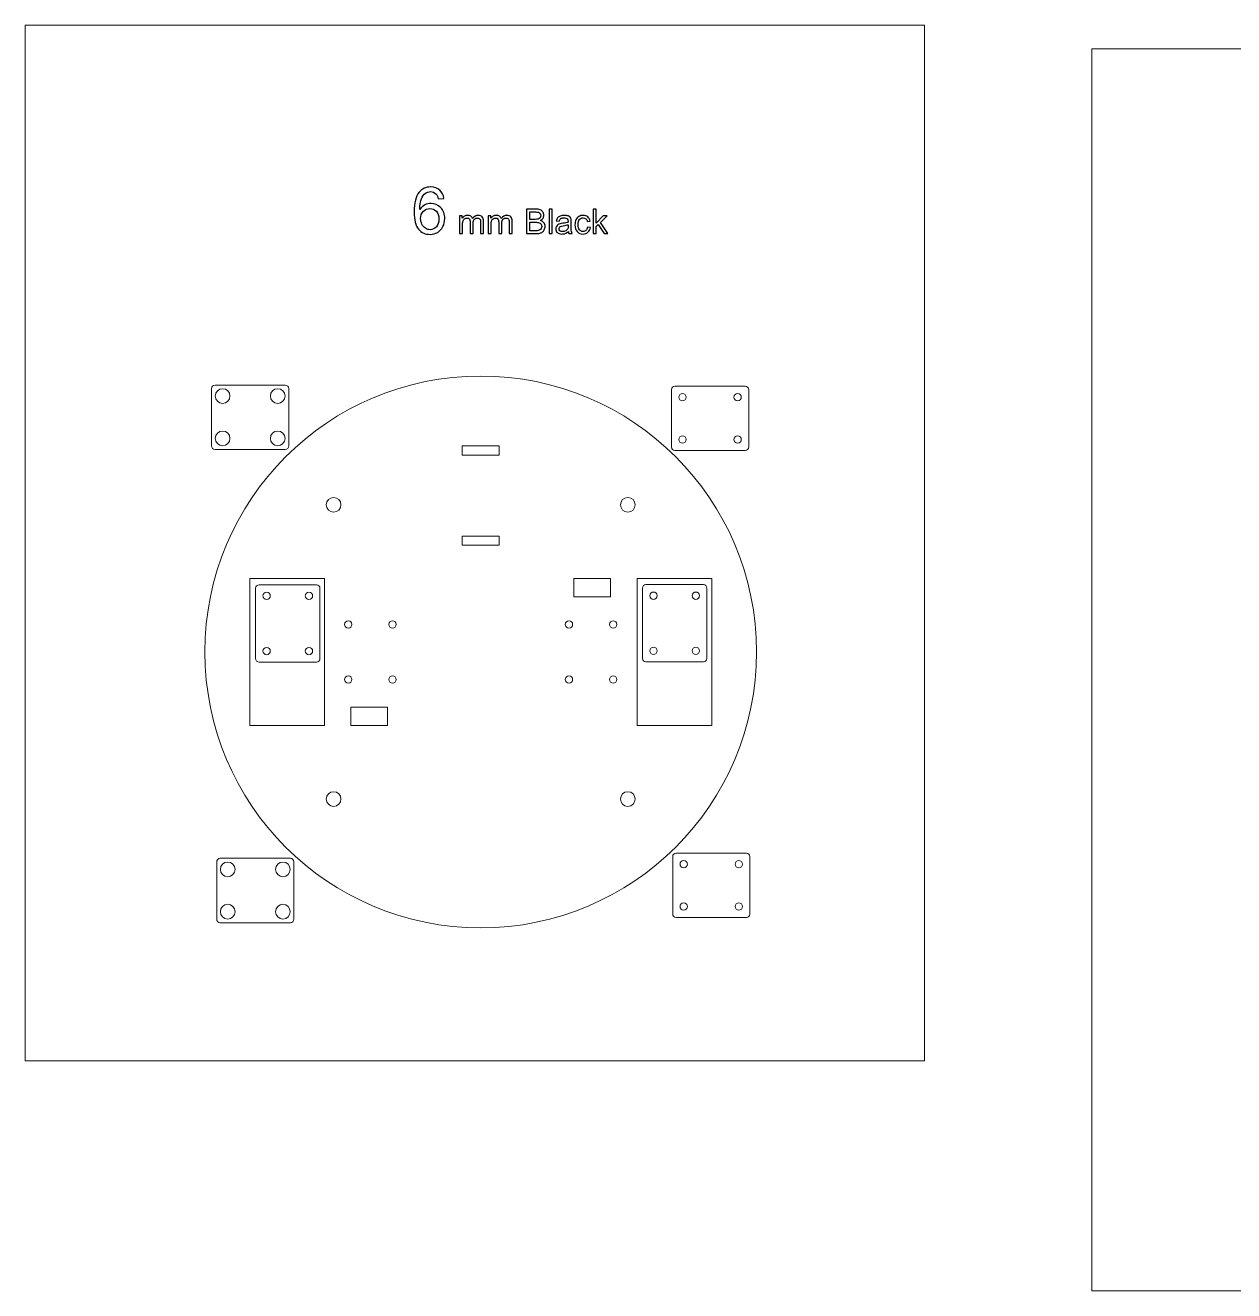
# Model space of a CAD drawing. Header units: inches. Extents: x 22.5 to 91.4, y -12.5 to 14.6.
# Drawn here: x 22.5 to 48.37, y -12.48 to 14.6 of the extents above; entities that cross this region are included whole.
import ezdxf

# ---------------------------------------------------------------- set-up
doc = ezdxf.new("R2010")
doc.units = ezdxf.units.IN
doc.header["$MEASUREMENT"] = 0
doc.layers.add('Layer 1', color=7, linetype='Continuous')

msp = doc.modelspace()

# ---------------------------------------------------------------- linework, layer by layer
at = {"layer": 'Layer 1', "color": 250, "lineweight": 18}
for points in [[(22.499, -7.562), (41.749, -7.562), (41.749, 14.604), (22.499, 14.604), (22.499, -7.562)], [(45.332, -12.479), (91.415, -12.479), (91.415, 14.104), (45.332, 14.104), (45.332, -12.479)]]:
    msp.add_lwpolyline(points, close=True, dxfattribs=at)
at = {"layer": 'Layer 1', "color": 250}
for points, knots in [([(31.46, 10.897), (31.46, 10.897), (31.339, 10.887), (31.339, 10.887), (31.339, 10.887), (31.328, 10.935), (31.313, 10.97), (31.293, 10.992), (31.293, 10.992), (31.26, 11.027), (31.219, 11.044), (31.171, 11.044), (31.171, 11.044), (31.132, 11.044), (31.098, 11.033), (31.068, 11.011), (31.068, 11.011), (31.03, 10.983), (31, 10.942), (30.978, 10.889), (30.978, 10.889), (30.956, 10.835), (30.944, 10.758), (30.943, 10.659), (30.943, 10.659), (30.972, 10.703), (31.008, 10.737), (31.051, 10.759), (31.051, 10.759), (31.093, 10.78), (31.138, 10.791), (31.184, 10.791), (31.184, 10.791), (31.266, 10.791), (31.335, 10.761), (31.392, 10.701), (31.392, 10.701), (31.45, 10.641), (31.478, 10.564), (31.478, 10.469), (31.478, 10.469), (31.478, 10.406), (31.465, 10.349), (31.438, 10.295), (31.438, 10.295), (31.411, 10.241), (31.374, 10.2), (31.327, 10.172), (31.327, 10.172), (31.28, 10.143), (31.227, 10.129), (31.167, 10.129), (31.167, 10.129), (31.065, 10.129), (30.982, 10.166), (30.918, 10.241), (30.918, 10.241), (30.854, 10.316), (30.822, 10.44), (30.822, 10.611), (30.822, 10.611), (30.822, 10.803), (30.857, 10.943), (30.928, 11.03), (30.928, 11.03), (30.99, 11.106), (31.073, 11.144), (31.178, 11.144), (31.178, 11.144), (31.256, 11.144), (31.321, 11.122), (31.371, 11.078), (31.371, 11.078), (31.421, 11.035), (31.45, 10.974), (31.46, 10.897)], [0, 0, 0, 0, 0.05, 0.05, 0.05, 0.05, 0.1, 0.1, 0.1, 0.1, 0.15, 0.15, 0.15, 0.15, 0.2, 0.2, 0.2, 0.2, 0.25, 0.25, 0.25, 0.25, 0.3, 0.3, 0.3, 0.3, 0.35, 0.35, 0.35, 0.35, 0.4, 0.4, 0.4, 0.4, 0.45, 0.45, 0.45, 0.45, 0.5, 0.5, 0.5, 0.5, 0.55, 0.55, 0.55, 0.55, 0.6, 0.6, 0.6, 0.6, 0.65, 0.65, 0.65, 0.65, 0.7, 0.7, 0.7, 0.7, 0.75, 0.75, 0.75, 0.75, 0.8, 0.8, 0.8, 0.8, 0.85, 0.85, 0.85, 0.85, 0.9, 0.9, 0.9, 0.9, 1, 1, 1, 1]), ([(30.962, 10.468), (30.962, 10.426), (30.971, 10.386), (30.989, 10.347), (30.989, 10.347), (31.007, 10.309), (31.032, 10.28), (31.064, 10.26), (31.064, 10.26), (31.096, 10.24), (31.13, 10.229), (31.165, 10.229), (31.165, 10.229), (31.216, 10.229), (31.261, 10.25), (31.298, 10.292), (31.298, 10.292), (31.335, 10.334), (31.353, 10.39), (31.353, 10.461), (31.353, 10.461), (31.353, 10.53), (31.335, 10.584), (31.298, 10.624), (31.298, 10.624), (31.262, 10.663), (31.216, 10.683), (31.16, 10.683), (31.16, 10.683), (31.105, 10.683), (31.058, 10.663), (31.02, 10.624), (31.02, 10.624), (30.981, 10.584), (30.962, 10.532), (30.962, 10.468)], [0, 0, 0, 0, 0.1, 0.1, 0.1, 0.1, 0.2, 0.2, 0.2, 0.2, 0.3, 0.3, 0.3, 0.3, 0.4, 0.4, 0.4, 0.4, 0.5, 0.5, 0.5, 0.5, 0.6, 0.6, 0.6, 0.6, 0.7, 0.7, 0.7, 0.7, 0.8, 0.8, 0.8, 0.8, 1, 1, 1, 1]), ([(33.229, 10.146), (33.229, 10.146), (33.229, 10.672), (33.229, 10.672), (33.229, 10.672), (33.229, 10.672), (33.426, 10.672), (33.426, 10.672), (33.426, 10.672), (33.466, 10.672), (33.498, 10.667), (33.523, 10.656), (33.523, 10.656), (33.547, 10.646), (33.566, 10.629), (33.58, 10.607), (33.58, 10.607), (33.593, 10.585), (33.6, 10.562), (33.6, 10.538), (33.6, 10.538), (33.6, 10.515), (33.594, 10.494), (33.582, 10.474), (33.582, 10.474), (33.57, 10.454), (33.551, 10.438), (33.527, 10.426), (33.527, 10.426), (33.559, 10.417), (33.583, 10.401), (33.6, 10.378), (33.6, 10.378), (33.617, 10.356), (33.626, 10.329), (33.626, 10.299), (33.626, 10.299), (33.626, 10.274), (33.621, 10.251), (33.61, 10.23), (33.61, 10.23), (33.6, 10.209), (33.587, 10.192), (33.572, 10.181), (33.572, 10.181), (33.556, 10.169), (33.537, 10.161), (33.514, 10.155), (33.514, 10.155), (33.491, 10.149), (33.463, 10.146), (33.429, 10.146), (33.429, 10.146), (33.429, 10.146), (33.229, 10.146), (33.229, 10.146)], [0, 0, 0, 0, 0.066667, 0.066667, 0.066667, 0.066667, 0.133333, 0.133333, 0.133333, 0.133333, 0.2, 0.2, 0.2, 0.2, 0.266667, 0.266667, 0.266667, 0.266667, 0.333333, 0.333333, 0.333333, 0.333333, 0.4, 0.4, 0.4, 0.4, 0.466667, 0.466667, 0.466667, 0.466667, 0.533333, 0.533333, 0.533333, 0.533333, 0.6, 0.6, 0.6, 0.6, 0.666667, 0.666667, 0.666667, 0.666667, 0.733333, 0.733333, 0.733333, 0.733333, 0.8, 0.8, 0.8, 0.8, 0.866667, 0.866667, 0.866667, 0.866667, 1, 1, 1, 1]), ([(33.298, 10.451), (33.298, 10.451), (33.412, 10.451), (33.412, 10.451), (33.412, 10.451), (33.443, 10.451), (33.465, 10.453), (33.478, 10.457), (33.478, 10.457), (33.496, 10.462), (33.509, 10.471), (33.518, 10.483), (33.518, 10.483), (33.527, 10.496), (33.532, 10.511), (33.532, 10.529), (33.532, 10.529), (33.532, 10.547), (33.528, 10.562), (33.519, 10.575), (33.519, 10.575), (33.511, 10.589), (33.499, 10.598), (33.483, 10.603), (33.483, 10.603), (33.468, 10.608), (33.441, 10.61), (33.403, 10.61), (33.403, 10.61), (33.403, 10.61), (33.298, 10.61), (33.298, 10.61), (33.298, 10.61), (33.298, 10.61), (33.298, 10.451), (33.298, 10.451)], [0, 0, 0, 0, 0.1, 0.1, 0.1, 0.1, 0.2, 0.2, 0.2, 0.2, 0.3, 0.3, 0.3, 0.3, 0.4, 0.4, 0.4, 0.4, 0.5, 0.5, 0.5, 0.5, 0.6, 0.6, 0.6, 0.6, 0.7, 0.7, 0.7, 0.7, 0.8, 0.8, 0.8, 0.8, 1, 1, 1, 1]), ([(33.712, 10.146), (33.712, 10.146), (33.712, 10.672), (33.712, 10.672), (33.712, 10.672), (33.712, 10.672), (33.777, 10.672), (33.777, 10.672), (33.777, 10.672), (33.777, 10.672), (33.777, 10.146), (33.777, 10.146), (33.777, 10.146), (33.777, 10.146), (33.712, 10.146), (33.712, 10.146)], [0, 0, 0, 0, 0.2, 0.2, 0.2, 0.2, 0.4, 0.4, 0.4, 0.4, 0.6, 0.6, 0.6, 0.6, 1, 1, 1, 1]), ([(34.653, 10.146), (34.653, 10.146), (34.653, 10.672), (34.653, 10.672), (34.653, 10.672), (34.653, 10.672), (34.718, 10.672), (34.718, 10.672), (34.718, 10.672), (34.718, 10.672), (34.718, 10.372), (34.718, 10.372), (34.718, 10.372), (34.718, 10.372), (34.871, 10.527), (34.871, 10.527), (34.871, 10.527), (34.871, 10.527), (34.954, 10.527), (34.954, 10.527), (34.954, 10.527), (34.954, 10.527), (34.809, 10.386), (34.809, 10.386), (34.809, 10.386), (34.809, 10.386), (34.969, 10.146), (34.969, 10.146), (34.969, 10.146), (34.969, 10.146), (34.889, 10.146), (34.889, 10.146), (34.889, 10.146), (34.889, 10.146), (34.764, 10.341), (34.764, 10.341), (34.764, 10.341), (34.764, 10.341), (34.718, 10.297), (34.718, 10.297), (34.718, 10.297), (34.718, 10.297), (34.718, 10.146), (34.718, 10.146), (34.718, 10.146), (34.718, 10.146), (34.653, 10.146), (34.653, 10.146)], [0, 0, 0, 0, 0.076923, 0.076923, 0.076923, 0.076923, 0.153846, 0.153846, 0.153846, 0.153846, 0.230769, 0.230769, 0.230769, 0.230769, 0.307692, 0.307692, 0.307692, 0.307692, 0.384615, 0.384615, 0.384615, 0.384615, 0.461538, 0.461538, 0.461538, 0.461538, 0.538462, 0.538462, 0.538462, 0.538462, 0.615385, 0.615385, 0.615385, 0.615385, 0.692308, 0.692308, 0.692308, 0.692308, 0.769231, 0.769231, 0.769231, 0.769231, 0.846154, 0.846154, 0.846154, 0.846154, 1, 1, 1, 1]), ([(31.795, 10.146), (31.795, 10.146), (31.795, 10.527), (31.795, 10.527), (31.795, 10.527), (31.795, 10.527), (31.852, 10.527), (31.852, 10.527), (31.852, 10.527), (31.852, 10.527), (31.852, 10.474), (31.852, 10.474), (31.852, 10.474), (31.864, 10.492), (31.88, 10.507), (31.9, 10.519), (31.9, 10.519), (31.92, 10.53), (31.943, 10.536), (31.968, 10.536), (31.968, 10.536), (31.996, 10.536), (32.019, 10.53), (32.037, 10.518), (32.037, 10.518), (32.055, 10.506), (32.068, 10.49), (32.075, 10.469), (32.075, 10.469), (32.106, 10.514), (32.145, 10.536), (32.193, 10.536), (32.193, 10.536), (32.231, 10.536), (32.26, 10.525), (32.28, 10.504), (32.28, 10.504), (32.301, 10.483), (32.311, 10.451), (32.311, 10.408), (32.311, 10.408), (32.311, 10.408), (32.311, 10.146), (32.311, 10.146), (32.311, 10.146), (32.311, 10.146), (32.247, 10.146), (32.247, 10.146), (32.247, 10.146), (32.247, 10.146), (32.247, 10.386), (32.247, 10.386), (32.247, 10.386), (32.247, 10.412), (32.245, 10.431), (32.24, 10.442), (32.24, 10.442), (32.236, 10.453), (32.229, 10.462), (32.218, 10.469), (32.218, 10.469), (32.207, 10.476), (32.194, 10.48), (32.179, 10.48), (32.179, 10.48), (32.152, 10.48), (32.13, 10.471), (32.112, 10.453), (32.112, 10.453), (32.094, 10.435), (32.086, 10.407), (32.086, 10.367), (32.086, 10.367), (32.086, 10.367), (32.086, 10.146), (32.086, 10.146), (32.086, 10.146), (32.086, 10.146), (32.021, 10.146), (32.021, 10.146), (32.021, 10.146), (32.021, 10.146), (32.021, 10.394), (32.021, 10.394), (32.021, 10.394), (32.021, 10.422), (32.016, 10.444), (32.005, 10.458), (32.005, 10.458), (31.995, 10.473), (31.977, 10.48), (31.953, 10.48), (31.953, 10.48), (31.935, 10.48), (31.919, 10.475), (31.903, 10.465), (31.903, 10.465), (31.888, 10.456), (31.876, 10.442), (31.87, 10.423), (31.87, 10.423), (31.863, 10.405), (31.859, 10.378), (31.859, 10.344), (31.859, 10.344), (31.859, 10.344), (31.859, 10.146), (31.859, 10.146), (31.859, 10.146), (31.859, 10.146), (31.795, 10.146), (31.795, 10.146)], [0, 0, 0, 0, 0.034483, 0.034483, 0.034483, 0.034483, 0.068966, 0.068966, 0.068966, 0.068966, 0.103448, 0.103448, 0.103448, 0.103448, 0.137931, 0.137931, 0.137931, 0.137931, 0.172414, 0.172414, 0.172414, 0.172414, 0.206897, 0.206897, 0.206897, 0.206897, 0.241379, 0.241379, 0.241379, 0.241379, 0.275862, 0.275862, 0.275862, 0.275862, 0.310345, 0.310345, 0.310345, 0.310345, 0.344828, 0.344828, 0.344828, 0.344828, 0.37931, 0.37931, 0.37931, 0.37931, 0.413793, 0.413793, 0.413793, 0.413793, 0.448276, 0.448276, 0.448276, 0.448276, 0.482759, 0.482759, 0.482759, 0.482759, 0.517241, 0.517241, 0.517241, 0.517241, 0.551724, 0.551724, 0.551724, 0.551724, 0.586207, 0.586207, 0.586207, 0.586207, 0.62069, 0.62069, 0.62069, 0.62069, 0.655172, 0.655172, 0.655172, 0.655172, 0.689655, 0.689655, 0.689655, 0.689655, 0.724138, 0.724138, 0.724138, 0.724138, 0.758621, 0.758621, 0.758621, 0.758621, 0.793103, 0.793103, 0.793103, 0.793103, 0.827586, 0.827586, 0.827586, 0.827586, 0.862069, 0.862069, 0.862069, 0.862069, 0.896552, 0.896552, 0.896552, 0.896552, 0.931034, 0.931034, 0.931034, 0.931034, 1, 1, 1, 1]), ([(32.407, 10.146), (32.407, 10.146), (32.407, 10.527), (32.407, 10.527), (32.407, 10.527), (32.407, 10.527), (32.465, 10.527), (32.465, 10.527), (32.465, 10.527), (32.465, 10.527), (32.465, 10.474), (32.465, 10.474), (32.465, 10.474), (32.477, 10.492), (32.492, 10.507), (32.512, 10.519), (32.512, 10.519), (32.532, 10.53), (32.555, 10.536), (32.58, 10.536), (32.58, 10.536), (32.608, 10.536), (32.631, 10.53), (32.649, 10.518), (32.649, 10.518), (32.668, 10.506), (32.68, 10.49), (32.688, 10.469), (32.688, 10.469), (32.718, 10.514), (32.757, 10.536), (32.805, 10.536), (32.805, 10.536), (32.843, 10.536), (32.872, 10.525), (32.893, 10.504), (32.893, 10.504), (32.913, 10.483), (32.923, 10.451), (32.923, 10.408), (32.923, 10.408), (32.923, 10.408), (32.923, 10.146), (32.923, 10.146), (32.923, 10.146), (32.923, 10.146), (32.859, 10.146), (32.859, 10.146), (32.859, 10.146), (32.859, 10.146), (32.859, 10.386), (32.859, 10.386), (32.859, 10.386), (32.859, 10.412), (32.857, 10.431), (32.853, 10.442), (32.853, 10.442), (32.848, 10.453), (32.841, 10.462), (32.83, 10.469), (32.83, 10.469), (32.819, 10.476), (32.806, 10.48), (32.791, 10.48), (32.791, 10.48), (32.764, 10.48), (32.742, 10.471), (32.724, 10.453), (32.724, 10.453), (32.707, 10.435), (32.698, 10.407), (32.698, 10.367), (32.698, 10.367), (32.698, 10.367), (32.698, 10.146), (32.698, 10.146), (32.698, 10.146), (32.698, 10.146), (32.633, 10.146), (32.633, 10.146), (32.633, 10.146), (32.633, 10.146), (32.633, 10.394), (32.633, 10.394), (32.633, 10.394), (32.633, 10.422), (32.628, 10.444), (32.617, 10.458), (32.617, 10.458), (32.607, 10.473), (32.59, 10.48), (32.566, 10.48), (32.566, 10.48), (32.548, 10.48), (32.531, 10.475), (32.515, 10.465), (32.515, 10.465), (32.5, 10.456), (32.489, 10.442), (32.482, 10.423), (32.482, 10.423), (32.475, 10.405), (32.471, 10.378), (32.471, 10.344), (32.471, 10.344), (32.471, 10.344), (32.471, 10.146), (32.471, 10.146), (32.471, 10.146), (32.471, 10.146), (32.407, 10.146), (32.407, 10.146)], [0, 0, 0, 0, 0.034483, 0.034483, 0.034483, 0.034483, 0.068966, 0.068966, 0.068966, 0.068966, 0.103448, 0.103448, 0.103448, 0.103448, 0.137931, 0.137931, 0.137931, 0.137931, 0.172414, 0.172414, 0.172414, 0.172414, 0.206897, 0.206897, 0.206897, 0.206897, 0.241379, 0.241379, 0.241379, 0.241379, 0.275862, 0.275862, 0.275862, 0.275862, 0.310345, 0.310345, 0.310345, 0.310345, 0.344828, 0.344828, 0.344828, 0.344828, 0.37931, 0.37931, 0.37931, 0.37931, 0.413793, 0.413793, 0.413793, 0.413793, 0.448276, 0.448276, 0.448276, 0.448276, 0.482759, 0.482759, 0.482759, 0.482759, 0.517241, 0.517241, 0.517241, 0.517241, 0.551724, 0.551724, 0.551724, 0.551724, 0.586207, 0.586207, 0.586207, 0.586207, 0.62069, 0.62069, 0.62069, 0.62069, 0.655172, 0.655172, 0.655172, 0.655172, 0.689655, 0.689655, 0.689655, 0.689655, 0.724138, 0.724138, 0.724138, 0.724138, 0.758621, 0.758621, 0.758621, 0.758621, 0.793103, 0.793103, 0.793103, 0.793103, 0.827586, 0.827586, 0.827586, 0.827586, 0.862069, 0.862069, 0.862069, 0.862069, 0.896552, 0.896552, 0.896552, 0.896552, 0.931034, 0.931034, 0.931034, 0.931034, 1, 1, 1, 1]), ([(33.298, 10.208), (33.298, 10.208), (33.429, 10.208), (33.429, 10.208), (33.429, 10.208), (33.452, 10.208), (33.468, 10.209), (33.477, 10.211), (33.477, 10.211), (33.493, 10.214), (33.506, 10.218), (33.517, 10.225), (33.517, 10.225), (33.528, 10.232), (33.536, 10.241), (33.543, 10.254), (33.543, 10.254), (33.55, 10.267), (33.554, 10.282), (33.554, 10.299), (33.554, 10.299), (33.554, 10.318), (33.549, 10.335), (33.539, 10.35), (33.539, 10.35), (33.529, 10.364), (33.515, 10.374), (33.497, 10.38), (33.497, 10.38), (33.479, 10.386), (33.453, 10.389), (33.42, 10.389), (33.42, 10.389), (33.42, 10.389), (33.298, 10.389), (33.298, 10.389), (33.298, 10.389), (33.298, 10.389), (33.298, 10.208), (33.298, 10.208)], [0, 0, 0, 0, 0.090909, 0.090909, 0.090909, 0.090909, 0.181818, 0.181818, 0.181818, 0.181818, 0.272727, 0.272727, 0.272727, 0.272727, 0.363636, 0.363636, 0.363636, 0.363636, 0.454545, 0.454545, 0.454545, 0.454545, 0.545455, 0.545455, 0.545455, 0.545455, 0.636364, 0.636364, 0.636364, 0.636364, 0.727273, 0.727273, 0.727273, 0.727273, 0.818182, 0.818182, 0.818182, 0.818182, 1, 1, 1, 1]), ([(34.125, 10.193), (34.101, 10.173), (34.078, 10.158), (34.056, 10.15), (34.056, 10.15), (34.034, 10.142), (34.01, 10.137), (33.985, 10.137), (33.985, 10.137), (33.943, 10.137), (33.911, 10.148), (33.889, 10.168), (33.889, 10.168), (33.866, 10.189), (33.855, 10.215), (33.855, 10.246), (33.855, 10.246), (33.855, 10.265), (33.859, 10.282), (33.868, 10.298), (33.868, 10.298), (33.876, 10.313), (33.887, 10.325), (33.901, 10.335), (33.901, 10.335), (33.915, 10.344), (33.93, 10.351), (33.947, 10.356), (33.947, 10.356), (33.96, 10.359), (33.979, 10.363), (34.005, 10.366), (34.005, 10.366), (34.057, 10.372), (34.095, 10.379), (34.12, 10.388), (34.12, 10.388), (34.12, 10.397), (34.12, 10.402), (34.12, 10.405), (34.12, 10.405), (34.12, 10.431), (34.114, 10.45), (34.102, 10.46), (34.102, 10.46), (34.086, 10.475), (34.061, 10.482), (34.029, 10.482), (34.029, 10.482), (33.998, 10.482), (33.976, 10.477), (33.961, 10.466), (33.961, 10.466), (33.947, 10.456), (33.936, 10.437), (33.929, 10.41), (33.929, 10.41), (33.929, 10.41), (33.866, 10.418), (33.866, 10.418), (33.866, 10.418), (33.872, 10.445), (33.881, 10.467), (33.894, 10.484), (33.894, 10.484), (33.907, 10.501), (33.927, 10.513), (33.951, 10.522), (33.951, 10.522), (33.976, 10.531), (34.005, 10.536), (34.038, 10.536), (34.038, 10.536), (34.07, 10.536), (34.097, 10.532), (34.117, 10.524), (34.117, 10.524), (34.137, 10.517), (34.152, 10.507), (34.162, 10.495), (34.162, 10.495), (34.172, 10.484), (34.178, 10.469), (34.182, 10.451), (34.182, 10.451), (34.184, 10.44), (34.185, 10.421), (34.185, 10.392), (34.185, 10.392), (34.185, 10.392), (34.185, 10.306), (34.185, 10.306), (34.185, 10.306), (34.185, 10.246), (34.187, 10.208), (34.19, 10.192), (34.19, 10.192), (34.192, 10.176), (34.198, 10.161), (34.206, 10.146), (34.206, 10.146), (34.206, 10.146), (34.138, 10.146), (34.138, 10.146), (34.138, 10.146), (34.132, 10.159), (34.127, 10.175), (34.125, 10.193)], [0, 0, 0, 0, 0.035714, 0.035714, 0.035714, 0.035714, 0.071429, 0.071429, 0.071429, 0.071429, 0.107143, 0.107143, 0.107143, 0.107143, 0.142857, 0.142857, 0.142857, 0.142857, 0.178571, 0.178571, 0.178571, 0.178571, 0.214286, 0.214286, 0.214286, 0.214286, 0.25, 0.25, 0.25, 0.25, 0.285714, 0.285714, 0.285714, 0.285714, 0.321429, 0.321429, 0.321429, 0.321429, 0.357143, 0.357143, 0.357143, 0.357143, 0.392857, 0.392857, 0.392857, 0.392857, 0.428571, 0.428571, 0.428571, 0.428571, 0.464286, 0.464286, 0.464286, 0.464286, 0.5, 0.5, 0.5, 0.5, 0.535714, 0.535714, 0.535714, 0.535714, 0.571429, 0.571429, 0.571429, 0.571429, 0.607143, 0.607143, 0.607143, 0.607143, 0.642857, 0.642857, 0.642857, 0.642857, 0.678571, 0.678571, 0.678571, 0.678571, 0.714286, 0.714286, 0.714286, 0.714286, 0.75, 0.75, 0.75, 0.75, 0.785714, 0.785714, 0.785714, 0.785714, 0.821429, 0.821429, 0.821429, 0.821429, 0.857143, 0.857143, 0.857143, 0.857143, 0.892857, 0.892857, 0.892857, 0.892857, 0.928571, 0.928571, 0.928571, 0.928571, 1, 1, 1, 1]), ([(34.12, 10.337), (34.097, 10.328), (34.061, 10.32), (34.015, 10.313), (34.015, 10.313), (33.988, 10.309), (33.969, 10.305), (33.958, 10.3), (33.958, 10.3), (33.947, 10.295), (33.939, 10.288), (33.933, 10.279), (33.933, 10.279), (33.927, 10.27), (33.924, 10.26), (33.924, 10.248), (33.924, 10.248), (33.924, 10.231), (33.93, 10.217), (33.943, 10.205), (33.943, 10.205), (33.956, 10.194), (33.975, 10.188), (34.001, 10.188), (34.001, 10.188), (34.025, 10.188), (34.048, 10.193), (34.067, 10.204), (34.067, 10.204), (34.086, 10.215), (34.101, 10.23), (34.11, 10.249), (34.11, 10.249), (34.117, 10.264), (34.12, 10.285), (34.12, 10.314), (34.12, 10.314), (34.12, 10.314), (34.12, 10.337), (34.12, 10.337)], [0, 0, 0, 0, 0.090909, 0.090909, 0.090909, 0.090909, 0.181818, 0.181818, 0.181818, 0.181818, 0.272727, 0.272727, 0.272727, 0.272727, 0.363636, 0.363636, 0.363636, 0.363636, 0.454545, 0.454545, 0.454545, 0.454545, 0.545455, 0.545455, 0.545455, 0.545455, 0.636364, 0.636364, 0.636364, 0.636364, 0.727273, 0.727273, 0.727273, 0.727273, 0.818182, 0.818182, 0.818182, 0.818182, 1, 1, 1, 1]), ([(34.534, 10.286), (34.534, 10.286), (34.598, 10.277), (34.598, 10.277), (34.598, 10.277), (34.591, 10.234), (34.573, 10.199), (34.544, 10.175), (34.544, 10.175), (34.516, 10.15), (34.481, 10.137), (34.439, 10.137), (34.439, 10.137), (34.387, 10.137), (34.345, 10.154), (34.313, 10.189), (34.313, 10.189), (34.282, 10.223), (34.266, 10.271), (34.266, 10.335), (34.266, 10.335), (34.266, 10.376), (34.273, 10.412), (34.286, 10.443), (34.286, 10.443), (34.3, 10.474), (34.321, 10.497), (34.349, 10.513), (34.349, 10.513), (34.376, 10.528), (34.407, 10.536), (34.439, 10.536), (34.439, 10.536), (34.481, 10.536), (34.515, 10.525), (34.541, 10.504), (34.541, 10.504), (34.567, 10.483), (34.584, 10.454), (34.592, 10.415), (34.592, 10.415), (34.592, 10.415), (34.529, 10.405), (34.529, 10.405), (34.529, 10.405), (34.523, 10.431), (34.512, 10.45), (34.497, 10.463), (34.497, 10.463), (34.482, 10.476), (34.464, 10.483), (34.442, 10.483), (34.442, 10.483), (34.409, 10.483), (34.383, 10.471), (34.363, 10.448), (34.363, 10.448), (34.342, 10.424), (34.332, 10.387), (34.332, 10.337), (34.332, 10.337), (34.332, 10.286), (34.342, 10.249), (34.362, 10.225), (34.362, 10.225), (34.381, 10.202), (34.407, 10.19), (34.438, 10.19), (34.438, 10.19), (34.464, 10.19), (34.485, 10.198), (34.502, 10.214), (34.502, 10.214), (34.519, 10.229), (34.53, 10.253), (34.534, 10.286)], [0, 0, 0, 0, 0.05, 0.05, 0.05, 0.05, 0.1, 0.1, 0.1, 0.1, 0.15, 0.15, 0.15, 0.15, 0.2, 0.2, 0.2, 0.2, 0.25, 0.25, 0.25, 0.25, 0.3, 0.3, 0.3, 0.3, 0.35, 0.35, 0.35, 0.35, 0.4, 0.4, 0.4, 0.4, 0.45, 0.45, 0.45, 0.45, 0.5, 0.5, 0.5, 0.5, 0.55, 0.55, 0.55, 0.55, 0.6, 0.6, 0.6, 0.6, 0.65, 0.65, 0.65, 0.65, 0.7, 0.7, 0.7, 0.7, 0.75, 0.75, 0.75, 0.75, 0.8, 0.8, 0.8, 0.8, 0.85, 0.85, 0.85, 0.85, 0.9, 0.9, 0.9, 0.9, 1, 1, 1, 1])]:
    msp.add_open_spline(points, degree=3, knots=knots, dxfattribs=at)
at = {"layer": 'Layer 1', "lineweight": 9}
for points in [[(32.248, 7.098), (35.509, 7.098), (38.153, 4.454), (38.153, 1.192), (38.153, 1.192), (38.153, -2.069), (35.509, -4.713), (32.248, -4.713), (32.248, -4.713), (28.986, -4.713), (26.342, -2.069), (26.342, 1.192), (26.342, 1.192), (26.342, 4.454), (28.986, 7.098), (32.248, 7.098)], [(29.098, 4.184), (29.011, 4.184), (28.941, 4.255), (28.941, 4.342), (28.941, 4.342), (28.941, 4.429), (29.011, 4.499), (29.098, 4.499), (29.098, 4.499), (29.185, 4.499), (29.256, 4.429), (29.256, 4.342), (29.256, 4.342), (29.256, 4.255), (29.185, 4.184), (29.098, 4.184)], [(35.398, 4.184), (35.311, 4.184), (35.24, 4.255), (35.24, 4.342), (35.24, 4.342), (35.24, 4.429), (35.311, 4.499), (35.398, 4.499), (35.398, 4.499), (35.485, 4.499), (35.555, 4.429), (35.555, 4.342), (35.555, 4.342), (35.555, 4.255), (35.485, 4.184), (35.398, 4.184)], [(27.302, 2.767), (27.302, 2.767), (28.902, 2.767), (28.902, 2.767), (28.902, 2.767), (28.902, 2.767), (28.902, -0.382), (28.902, -0.382), (28.902, -0.382), (28.902, -0.382), (27.302, -0.382), (27.302, -0.382), (27.302, -0.382), (27.302, -0.382), (27.302, 2.767), (27.302, 2.767)], [(35.028, 2.767), (35.028, 2.767), (35.028, 2.373), (35.028, 2.373), (35.028, 2.373), (35.028, 2.373), (34.241, 2.373), (34.241, 2.373), (34.241, 2.373), (34.241, 2.373), (34.241, 2.767), (34.241, 2.767), (34.241, 2.767), (34.241, 2.767), (35.028, 2.767), (35.028, 2.767)], [(35.594, 2.767), (35.594, 2.767), (37.194, 2.767), (37.194, 2.767), (37.194, 2.767), (37.194, 2.767), (37.194, -0.382), (37.194, -0.382), (37.194, -0.382), (37.194, -0.382), (35.594, -0.382), (35.594, -0.382), (35.594, -0.382), (35.594, -0.382), (35.594, 2.767), (35.594, 2.767)], [(29.413, 1.86), (29.456, 1.86), (29.491, 1.825), (29.491, 1.781), (29.491, 1.781), (29.491, 1.738), (29.456, 1.703), (29.413, 1.703), (29.413, 1.703), (29.369, 1.703), (29.334, 1.738), (29.334, 1.781), (29.334, 1.781), (29.334, 1.825), (29.369, 1.86), (29.413, 1.86)], [(30.359, 1.86), (30.402, 1.86), (30.438, 1.825), (30.438, 1.781), (30.438, 1.781), (30.438, 1.738), (30.402, 1.703), (30.359, 1.703), (30.359, 1.703), (30.315, 1.703), (30.28, 1.738), (30.28, 1.781), (30.28, 1.781), (30.28, 1.825), (30.315, 1.86), (30.359, 1.86)], [(34.137, 1.86), (34.094, 1.86), (34.058, 1.825), (34.058, 1.781), (34.058, 1.781), (34.058, 1.738), (34.094, 1.703), (34.137, 1.703), (34.137, 1.703), (34.181, 1.703), (34.216, 1.738), (34.216, 1.781), (34.216, 1.781), (34.216, 1.825), (34.181, 1.86), (34.137, 1.86)], [(35.083, 1.86), (35.04, 1.86), (35.004, 1.825), (35.004, 1.781), (35.004, 1.781), (35.004, 1.738), (35.04, 1.703), (35.083, 1.703), (35.083, 1.703), (35.127, 1.703), (35.162, 1.738), (35.162, 1.781), (35.162, 1.781), (35.162, 1.825), (35.127, 1.86), (35.083, 1.86)], [(29.413, 0.682), (29.456, 0.682), (29.491, 0.647), (29.491, 0.603), (29.491, 0.603), (29.491, 0.56), (29.456, 0.525), (29.413, 0.525), (29.413, 0.525), (29.369, 0.525), (29.334, 0.56), (29.334, 0.603), (29.334, 0.603), (29.334, 0.647), (29.369, 0.682), (29.413, 0.682)], [(30.359, 0.682), (30.402, 0.682), (30.438, 0.647), (30.438, 0.603), (30.438, 0.603), (30.438, 0.56), (30.402, 0.525), (30.359, 0.525), (30.359, 0.525), (30.315, 0.525), (30.28, 0.56), (30.28, 0.603), (30.28, 0.603), (30.28, 0.647), (30.315, 0.682), (30.359, 0.682)], [(34.137, 0.682), (34.094, 0.682), (34.058, 0.647), (34.058, 0.603), (34.058, 0.603), (34.058, 0.56), (34.094, 0.525), (34.137, 0.525), (34.137, 0.525), (34.181, 0.525), (34.216, 0.56), (34.216, 0.603), (34.216, 0.603), (34.216, 0.647), (34.181, 0.682), (34.137, 0.682)], [(35.083, 0.682), (35.04, 0.682), (35.004, 0.647), (35.004, 0.603), (35.004, 0.603), (35.004, 0.56), (35.04, 0.525), (35.083, 0.525), (35.083, 0.525), (35.127, 0.525), (35.162, 0.56), (35.162, 0.603), (35.162, 0.603), (35.162, 0.647), (35.127, 0.682), (35.083, 0.682)], [(29.468, -0.382), (29.468, -0.382), (29.468, 0.011), (29.468, 0.011), (29.468, 0.011), (29.468, 0.011), (30.255, 0.011), (30.255, 0.011), (30.255, 0.011), (30.255, 0.011), (30.255, -0.382), (30.255, -0.382), (30.255, -0.382), (30.255, -0.382), (29.468, -0.382), (29.468, -0.382)], [(29.098, -2.115), (29.011, -2.115), (28.941, -2.044), (28.941, -1.957), (28.941, -1.957), (28.941, -1.87), (29.011, -1.8), (29.098, -1.8), (29.098, -1.8), (29.185, -1.8), (29.256, -1.87), (29.256, -1.957), (29.256, -1.957), (29.256, -2.044), (29.185, -2.115), (29.098, -2.115)], [(35.398, -2.115), (35.311, -2.115), (35.24, -2.044), (35.24, -1.957), (35.24, -1.957), (35.24, -1.87), (35.311, -1.8), (35.398, -1.8), (35.398, -1.8), (35.485, -1.8), (35.555, -1.87), (35.555, -1.957), (35.555, -1.957), (35.555, -2.044), (35.485, -2.115), (35.398, -2.115)]]:
    msp.add_open_spline(points, degree=3, knots=[0, 0, 0, 0, 0.2, 0.2, 0.2, 0.2, 0.4, 0.4, 0.4, 0.4, 0.6, 0.6, 0.6, 0.6, 1, 1, 1, 1], dxfattribs=at)
at = {"layer": 'Layer 1', "color": 250, "lineweight": 18}
for points, knots in [([(28.064, 5.526), (28.064, 5.526), (26.56, 5.526), (26.56, 5.526), (26.56, 5.526), (26.519, 5.526), (26.485, 5.56), (26.485, 5.601), (26.485, 5.601), (26.485, 5.601), (26.485, 6.83), (26.485, 6.83), (26.485, 6.83), (26.485, 6.871), (26.519, 6.904), (26.56, 6.904), (26.56, 6.904), (26.56, 6.904), (28.064, 6.904), (28.064, 6.904), (28.064, 6.904), (28.105, 6.904), (28.139, 6.871), (28.139, 6.83), (28.139, 6.83), (28.139, 6.83), (28.139, 5.601), (28.139, 5.601), (28.139, 5.601), (28.139, 5.56), (28.105, 5.526), (28.064, 5.526)], [0, 0, 0, 0, 0.111111, 0.111111, 0.111111, 0.111111, 0.222222, 0.222222, 0.222222, 0.222222, 0.333333, 0.333333, 0.333333, 0.333333, 0.444444, 0.444444, 0.444444, 0.444444, 0.555556, 0.555556, 0.555556, 0.555556, 0.666667, 0.666667, 0.666667, 0.666667, 0.777778, 0.777778, 0.777778, 0.777778, 1, 1, 1, 1]), ([(26.721, 6.826), (26.808, 6.826), (26.879, 6.755), (26.879, 6.668), (26.879, 6.668), (26.879, 6.581), (26.808, 6.511), (26.721, 6.511), (26.721, 6.511), (26.634, 6.511), (26.564, 6.581), (26.564, 6.668), (26.564, 6.668), (26.564, 6.755), (26.634, 6.826), (26.721, 6.826)], [0, 0, 0, 0, 0.2, 0.2, 0.2, 0.2, 0.4, 0.4, 0.4, 0.4, 0.6, 0.6, 0.6, 0.6, 1, 1, 1, 1]), ([(27.902, 6.826), (27.815, 6.826), (27.745, 6.755), (27.745, 6.668), (27.745, 6.668), (27.745, 6.581), (27.815, 6.511), (27.902, 6.511), (27.902, 6.511), (27.989, 6.511), (28.06, 6.581), (28.06, 6.668), (28.06, 6.668), (28.06, 6.755), (27.989, 6.826), (27.902, 6.826)], [0, 0, 0, 0, 0.2, 0.2, 0.2, 0.2, 0.4, 0.4, 0.4, 0.4, 0.6, 0.6, 0.6, 0.6, 1, 1, 1, 1]), ([(37.91, 5.504), (37.91, 5.504), (36.406, 5.504), (36.406, 5.504), (36.406, 5.504), (36.365, 5.504), (36.331, 5.538), (36.331, 5.579), (36.331, 5.579), (36.331, 5.579), (36.331, 6.807), (36.331, 6.807), (36.331, 6.807), (36.331, 6.848), (36.365, 6.882), (36.406, 6.882), (36.406, 6.882), (36.406, 6.882), (37.91, 6.882), (37.91, 6.882), (37.91, 6.882), (37.951, 6.882), (37.985, 6.848), (37.985, 6.807), (37.985, 6.807), (37.985, 6.807), (37.985, 5.579), (37.985, 5.579), (37.985, 5.579), (37.985, 5.538), (37.951, 5.504), (37.91, 5.504)], [0, 0, 0, 0, 0.111111, 0.111111, 0.111111, 0.111111, 0.222222, 0.222222, 0.222222, 0.222222, 0.333333, 0.333333, 0.333333, 0.333333, 0.444444, 0.444444, 0.444444, 0.444444, 0.555556, 0.555556, 0.555556, 0.555556, 0.666667, 0.666667, 0.666667, 0.666667, 0.777778, 0.777778, 0.777778, 0.777778, 1, 1, 1, 1]), ([(36.567, 6.725), (36.611, 6.725), (36.646, 6.689), (36.646, 6.646), (36.646, 6.646), (36.646, 6.602), (36.611, 6.567), (36.567, 6.567), (36.567, 6.567), (36.524, 6.567), (36.489, 6.602), (36.489, 6.646), (36.489, 6.646), (36.489, 6.689), (36.524, 6.725), (36.567, 6.725)], [0, 0, 0, 0, 0.2, 0.2, 0.2, 0.2, 0.4, 0.4, 0.4, 0.4, 0.6, 0.6, 0.6, 0.6, 1, 1, 1, 1]), ([(37.749, 6.725), (37.705, 6.725), (37.67, 6.689), (37.67, 6.646), (37.67, 6.646), (37.67, 6.602), (37.705, 6.567), (37.749, 6.567), (37.749, 6.567), (37.792, 6.567), (37.827, 6.602), (37.827, 6.646), (37.827, 6.646), (37.827, 6.689), (37.792, 6.725), (37.749, 6.725)], [0, 0, 0, 0, 0.2, 0.2, 0.2, 0.2, 0.4, 0.4, 0.4, 0.4, 0.6, 0.6, 0.6, 0.6, 1, 1, 1, 1]), ([(26.721, 5.605), (26.808, 5.605), (26.879, 5.676), (26.879, 5.763), (26.879, 5.763), (26.879, 5.85), (26.808, 5.92), (26.721, 5.92), (26.721, 5.92), (26.634, 5.92), (26.564, 5.85), (26.564, 5.763), (26.564, 5.763), (26.564, 5.676), (26.634, 5.605), (26.721, 5.605)], [0, 0, 0, 0, 0.2, 0.2, 0.2, 0.2, 0.4, 0.4, 0.4, 0.4, 0.6, 0.6, 0.6, 0.6, 1, 1, 1, 1]), ([(27.902, 5.605), (27.815, 5.605), (27.745, 5.676), (27.745, 5.763), (27.745, 5.763), (27.745, 5.85), (27.815, 5.92), (27.902, 5.92), (27.902, 5.92), (27.989, 5.92), (28.06, 5.85), (28.06, 5.763), (28.06, 5.763), (28.06, 5.676), (27.989, 5.605), (27.902, 5.605)], [0, 0, 0, 0, 0.2, 0.2, 0.2, 0.2, 0.4, 0.4, 0.4, 0.4, 0.6, 0.6, 0.6, 0.6, 1, 1, 1, 1]), ([(36.567, 5.662), (36.611, 5.662), (36.646, 5.697), (36.646, 5.74), (36.646, 5.74), (36.646, 5.784), (36.611, 5.819), (36.567, 5.819), (36.567, 5.819), (36.524, 5.819), (36.489, 5.784), (36.489, 5.74), (36.489, 5.74), (36.489, 5.697), (36.524, 5.662), (36.567, 5.662)], [0, 0, 0, 0, 0.2, 0.2, 0.2, 0.2, 0.4, 0.4, 0.4, 0.4, 0.6, 0.6, 0.6, 0.6, 1, 1, 1, 1]), ([(37.749, 5.662), (37.705, 5.662), (37.67, 5.697), (37.67, 5.74), (37.67, 5.74), (37.67, 5.784), (37.705, 5.819), (37.749, 5.819), (37.749, 5.819), (37.792, 5.819), (37.827, 5.784), (37.827, 5.74), (37.827, 5.74), (37.827, 5.697), (37.792, 5.662), (37.749, 5.662)], [0, 0, 0, 0, 0.2, 0.2, 0.2, 0.2, 0.4, 0.4, 0.4, 0.4, 0.6, 0.6, 0.6, 0.6, 1, 1, 1, 1]), ([(31.854, 5.602), (31.854, 5.602), (32.642, 5.602), (32.642, 5.602), (32.642, 5.602), (32.642, 5.602), (32.642, 5.405), (32.642, 5.405), (32.642, 5.405), (32.642, 5.405), (31.854, 5.405), (31.854, 5.405), (31.854, 5.405), (31.854, 5.405), (31.854, 5.602), (31.854, 5.602)], [0, 0, 0, 0, 0.2, 0.2, 0.2, 0.2, 0.4, 0.4, 0.4, 0.4, 0.6, 0.6, 0.6, 0.6, 1, 1, 1, 1]), ([(31.854, 3.673), (31.854, 3.673), (32.642, 3.673), (32.642, 3.673), (32.642, 3.673), (32.642, 3.673), (32.642, 3.476), (32.642, 3.476), (32.642, 3.476), (32.642, 3.476), (31.854, 3.476), (31.854, 3.476), (31.854, 3.476), (31.854, 3.476), (31.854, 3.673), (31.854, 3.673)], [0, 0, 0, 0, 0.2, 0.2, 0.2, 0.2, 0.4, 0.4, 0.4, 0.4, 0.6, 0.6, 0.6, 0.6, 1, 1, 1, 1]), ([(28.807, 2.554), (28.807, 2.554), (28.807, 1.05), (28.807, 1.05), (28.807, 1.05), (28.807, 1.009), (28.774, 0.975), (28.733, 0.975), (28.733, 0.975), (28.733, 0.975), (27.504, 0.975), (27.504, 0.975), (27.504, 0.975), (27.463, 0.975), (27.429, 1.009), (27.429, 1.05), (27.429, 1.05), (27.429, 1.05), (27.429, 2.554), (27.429, 2.554), (27.429, 2.554), (27.429, 2.595), (27.463, 2.629), (27.504, 2.629), (27.504, 2.629), (27.504, 2.629), (28.733, 2.629), (28.733, 2.629), (28.733, 2.629), (28.774, 2.629), (28.807, 2.595), (28.807, 2.554)], [0, 0, 0, 0, 0.111111, 0.111111, 0.111111, 0.111111, 0.222222, 0.222222, 0.222222, 0.222222, 0.333333, 0.333333, 0.333333, 0.333333, 0.444444, 0.444444, 0.444444, 0.444444, 0.555556, 0.555556, 0.555556, 0.555556, 0.666667, 0.666667, 0.666667, 0.666667, 0.777778, 0.777778, 0.777778, 0.777778, 1, 1, 1, 1]), ([(27.587, 2.393), (27.587, 2.349), (27.622, 2.314), (27.666, 2.314), (27.666, 2.314), (27.709, 2.314), (27.744, 2.349), (27.744, 2.393), (27.744, 2.393), (27.744, 2.436), (27.709, 2.472), (27.666, 2.472), (27.666, 2.472), (27.622, 2.472), (27.587, 2.436), (27.587, 2.393)], [0, 0, 0, 0, 0.2, 0.2, 0.2, 0.2, 0.4, 0.4, 0.4, 0.4, 0.6, 0.6, 0.6, 0.6, 1, 1, 1, 1]), ([(28.65, 2.393), (28.65, 2.349), (28.615, 2.314), (28.571, 2.314), (28.571, 2.314), (28.528, 2.314), (28.492, 2.349), (28.492, 2.393), (28.492, 2.393), (28.492, 2.436), (28.528, 2.472), (28.571, 2.472), (28.571, 2.472), (28.615, 2.472), (28.65, 2.436), (28.65, 2.393)], [0, 0, 0, 0, 0.2, 0.2, 0.2, 0.2, 0.4, 0.4, 0.4, 0.4, 0.6, 0.6, 0.6, 0.6, 1, 1, 1, 1]), ([(37.089, 2.558), (37.089, 2.558), (37.089, 1.054), (37.089, 1.054), (37.089, 1.054), (37.089, 1.013), (37.055, 0.979), (37.014, 0.979), (37.014, 0.979), (37.014, 0.979), (35.786, 0.979), (35.786, 0.979), (35.786, 0.979), (35.745, 0.979), (35.711, 1.013), (35.711, 1.054), (35.711, 1.054), (35.711, 1.054), (35.711, 2.558), (35.711, 2.558), (35.711, 2.558), (35.711, 2.599), (35.745, 2.633), (35.786, 2.633), (35.786, 2.633), (35.786, 2.633), (37.014, 2.633), (37.014, 2.633), (37.014, 2.633), (37.055, 2.633), (37.089, 2.599), (37.089, 2.558)], [0, 0, 0, 0, 0.111111, 0.111111, 0.111111, 0.111111, 0.222222, 0.222222, 0.222222, 0.222222, 0.333333, 0.333333, 0.333333, 0.333333, 0.444444, 0.444444, 0.444444, 0.444444, 0.555556, 0.555556, 0.555556, 0.555556, 0.666667, 0.666667, 0.666667, 0.666667, 0.777778, 0.777778, 0.777778, 0.777778, 1, 1, 1, 1]), ([(35.868, 2.397), (35.868, 2.353), (35.904, 2.318), (35.947, 2.318), (35.947, 2.318), (35.991, 2.318), (36.026, 2.353), (36.026, 2.397), (36.026, 2.397), (36.026, 2.44), (35.991, 2.475), (35.947, 2.475), (35.947, 2.475), (35.904, 2.475), (35.868, 2.44), (35.868, 2.397)], [0, 0, 0, 0, 0.2, 0.2, 0.2, 0.2, 0.4, 0.4, 0.4, 0.4, 0.6, 0.6, 0.6, 0.6, 1, 1, 1, 1]), ([(36.931, 2.397), (36.931, 2.353), (36.896, 2.318), (36.853, 2.318), (36.853, 2.318), (36.809, 2.318), (36.774, 2.353), (36.774, 2.397), (36.774, 2.397), (36.774, 2.44), (36.809, 2.475), (36.853, 2.475), (36.853, 2.475), (36.896, 2.475), (36.931, 2.44), (36.931, 2.397)], [0, 0, 0, 0, 0.2, 0.2, 0.2, 0.2, 0.4, 0.4, 0.4, 0.4, 0.6, 0.6, 0.6, 0.6, 1, 1, 1, 1]), ([(27.587, 1.212), (27.587, 1.255), (27.622, 1.29), (27.666, 1.29), (27.666, 1.29), (27.709, 1.29), (27.744, 1.255), (27.744, 1.212), (27.744, 1.212), (27.744, 1.168), (27.709, 1.133), (27.666, 1.133), (27.666, 1.133), (27.622, 1.133), (27.587, 1.168), (27.587, 1.212)], [0, 0, 0, 0, 0.2, 0.2, 0.2, 0.2, 0.4, 0.4, 0.4, 0.4, 0.6, 0.6, 0.6, 0.6, 1, 1, 1, 1]), ([(28.65, 1.212), (28.65, 1.255), (28.615, 1.29), (28.571, 1.29), (28.571, 1.29), (28.528, 1.29), (28.492, 1.255), (28.492, 1.212), (28.492, 1.212), (28.492, 1.168), (28.528, 1.133), (28.571, 1.133), (28.571, 1.133), (28.615, 1.133), (28.65, 1.168), (28.65, 1.212)], [0, 0, 0, 0, 0.2, 0.2, 0.2, 0.2, 0.4, 0.4, 0.4, 0.4, 0.6, 0.6, 0.6, 0.6, 1, 1, 1, 1]), ([(35.868, 1.216), (35.868, 1.259), (35.904, 1.294), (35.947, 1.294), (35.947, 1.294), (35.991, 1.294), (36.026, 1.259), (36.026, 1.216), (36.026, 1.216), (36.026, 1.172), (35.991, 1.137), (35.947, 1.137), (35.947, 1.137), (35.904, 1.137), (35.868, 1.172), (35.868, 1.216)], [0, 0, 0, 0, 0.2, 0.2, 0.2, 0.2, 0.4, 0.4, 0.4, 0.4, 0.6, 0.6, 0.6, 0.6, 1, 1, 1, 1]), ([(36.931, 1.216), (36.931, 1.259), (36.896, 1.294), (36.853, 1.294), (36.853, 1.294), (36.809, 1.294), (36.774, 1.259), (36.774, 1.216), (36.774, 1.216), (36.774, 1.172), (36.809, 1.137), (36.853, 1.137), (36.853, 1.137), (36.896, 1.137), (36.931, 1.172), (36.931, 1.216)], [0, 0, 0, 0, 0.2, 0.2, 0.2, 0.2, 0.4, 0.4, 0.4, 0.4, 0.6, 0.6, 0.6, 0.6, 1, 1, 1, 1]), ([(28.174, -4.603), (28.174, -4.603), (26.67, -4.603), (26.67, -4.603), (26.67, -4.603), (26.629, -4.603), (26.596, -4.569), (26.596, -4.528), (26.596, -4.528), (26.596, -4.528), (26.596, -3.3), (26.596, -3.3), (26.596, -3.3), (26.596, -3.259), (26.629, -3.225), (26.67, -3.225), (26.67, -3.225), (26.67, -3.225), (28.174, -3.225), (28.174, -3.225), (28.174, -3.225), (28.215, -3.225), (28.249, -3.259), (28.249, -3.3), (28.249, -3.3), (28.249, -3.3), (28.249, -4.528), (28.249, -4.528), (28.249, -4.528), (28.249, -4.569), (28.215, -4.603), (28.174, -4.603)], [0, 0, 0, 0, 0.111111, 0.111111, 0.111111, 0.111111, 0.222222, 0.222222, 0.222222, 0.222222, 0.333333, 0.333333, 0.333333, 0.333333, 0.444444, 0.444444, 0.444444, 0.444444, 0.555556, 0.555556, 0.555556, 0.555556, 0.666667, 0.666667, 0.666667, 0.666667, 0.777778, 0.777778, 0.777778, 0.777778, 1, 1, 1, 1]), ([(37.936, -4.493), (37.936, -4.493), (36.432, -4.493), (36.432, -4.493), (36.432, -4.493), (36.391, -4.493), (36.358, -4.459), (36.358, -4.418), (36.358, -4.418), (36.358, -4.418), (36.358, -3.189), (36.358, -3.189), (36.358, -3.189), (36.358, -3.148), (36.391, -3.115), (36.432, -3.115), (36.432, -3.115), (36.432, -3.115), (37.936, -3.115), (37.936, -3.115), (37.936, -3.115), (37.978, -3.115), (38.011, -3.148), (38.011, -3.189), (38.011, -3.189), (38.011, -3.189), (38.011, -4.418), (38.011, -4.418), (38.011, -4.418), (38.011, -4.459), (37.978, -4.493), (37.936, -4.493)], [0, 0, 0, 0, 0.111111, 0.111111, 0.111111, 0.111111, 0.222222, 0.222222, 0.222222, 0.222222, 0.333333, 0.333333, 0.333333, 0.333333, 0.444444, 0.444444, 0.444444, 0.444444, 0.555556, 0.555556, 0.555556, 0.555556, 0.666667, 0.666667, 0.666667, 0.666667, 0.777778, 0.777778, 0.777778, 0.777778, 1, 1, 1, 1]), ([(26.832, -3.304), (26.919, -3.304), (26.989, -3.374), (26.989, -3.461), (26.989, -3.461), (26.989, -3.548), (26.919, -3.619), (26.832, -3.619), (26.832, -3.619), (26.745, -3.619), (26.674, -3.548), (26.674, -3.461), (26.674, -3.461), (26.674, -3.374), (26.745, -3.304), (26.832, -3.304)], [0, 0, 0, 0, 0.2, 0.2, 0.2, 0.2, 0.4, 0.4, 0.4, 0.4, 0.6, 0.6, 0.6, 0.6, 1, 1, 1, 1]), ([(28.013, -3.304), (27.926, -3.304), (27.855, -3.374), (27.855, -3.461), (27.855, -3.461), (27.855, -3.548), (27.926, -3.619), (28.013, -3.619), (28.013, -3.619), (28.1, -3.619), (28.17, -3.548), (28.17, -3.461), (28.17, -3.461), (28.17, -3.374), (28.1, -3.304), (28.013, -3.304)], [0, 0, 0, 0, 0.2, 0.2, 0.2, 0.2, 0.4, 0.4, 0.4, 0.4, 0.6, 0.6, 0.6, 0.6, 1, 1, 1, 1]), ([(36.594, -3.272), (36.637, -3.272), (36.673, -3.307), (36.673, -3.351), (36.673, -3.351), (36.673, -3.394), (36.637, -3.43), (36.594, -3.43), (36.594, -3.43), (36.55, -3.43), (36.515, -3.394), (36.515, -3.351), (36.515, -3.351), (36.515, -3.307), (36.55, -3.272), (36.594, -3.272)], [0, 0, 0, 0, 0.2, 0.2, 0.2, 0.2, 0.4, 0.4, 0.4, 0.4, 0.6, 0.6, 0.6, 0.6, 1, 1, 1, 1]), ([(37.775, -3.272), (37.731, -3.272), (37.696, -3.307), (37.696, -3.351), (37.696, -3.351), (37.696, -3.394), (37.731, -3.43), (37.775, -3.43), (37.775, -3.43), (37.818, -3.43), (37.854, -3.394), (37.854, -3.351), (37.854, -3.351), (37.854, -3.307), (37.818, -3.272), (37.775, -3.272)], [0, 0, 0, 0, 0.2, 0.2, 0.2, 0.2, 0.4, 0.4, 0.4, 0.4, 0.6, 0.6, 0.6, 0.6, 1, 1, 1, 1]), ([(26.832, -4.524), (26.919, -4.524), (26.989, -4.454), (26.989, -4.367), (26.989, -4.367), (26.989, -4.28), (26.919, -4.209), (26.832, -4.209), (26.832, -4.209), (26.745, -4.209), (26.674, -4.28), (26.674, -4.367), (26.674, -4.367), (26.674, -4.454), (26.745, -4.524), (26.832, -4.524)], [0, 0, 0, 0, 0.2, 0.2, 0.2, 0.2, 0.4, 0.4, 0.4, 0.4, 0.6, 0.6, 0.6, 0.6, 1, 1, 1, 1]), ([(28.013, -4.524), (27.926, -4.524), (27.855, -4.454), (27.855, -4.367), (27.855, -4.367), (27.855, -4.28), (27.926, -4.209), (28.013, -4.209), (28.013, -4.209), (28.1, -4.209), (28.17, -4.28), (28.17, -4.367), (28.17, -4.367), (28.17, -4.454), (28.1, -4.524), (28.013, -4.524)], [0, 0, 0, 0, 0.2, 0.2, 0.2, 0.2, 0.4, 0.4, 0.4, 0.4, 0.6, 0.6, 0.6, 0.6, 1, 1, 1, 1]), ([(36.594, -4.335), (36.637, -4.335), (36.673, -4.3), (36.673, -4.256), (36.673, -4.256), (36.673, -4.213), (36.637, -4.178), (36.594, -4.178), (36.594, -4.178), (36.55, -4.178), (36.515, -4.213), (36.515, -4.256), (36.515, -4.256), (36.515, -4.3), (36.55, -4.335), (36.594, -4.335)], [0, 0, 0, 0, 0.2, 0.2, 0.2, 0.2, 0.4, 0.4, 0.4, 0.4, 0.6, 0.6, 0.6, 0.6, 1, 1, 1, 1]), ([(37.775, -4.335), (37.731, -4.335), (37.696, -4.3), (37.696, -4.256), (37.696, -4.256), (37.696, -4.213), (37.731, -4.178), (37.775, -4.178), (37.775, -4.178), (37.818, -4.178), (37.854, -4.213), (37.854, -4.256), (37.854, -4.256), (37.854, -4.3), (37.818, -4.335), (37.775, -4.335)], [0, 0, 0, 0, 0.2, 0.2, 0.2, 0.2, 0.4, 0.4, 0.4, 0.4, 0.6, 0.6, 0.6, 0.6, 1, 1, 1, 1])]:
    msp.add_open_spline(points, degree=3, knots=knots, dxfattribs=at)

doc.saveas('drawing.dxf')
